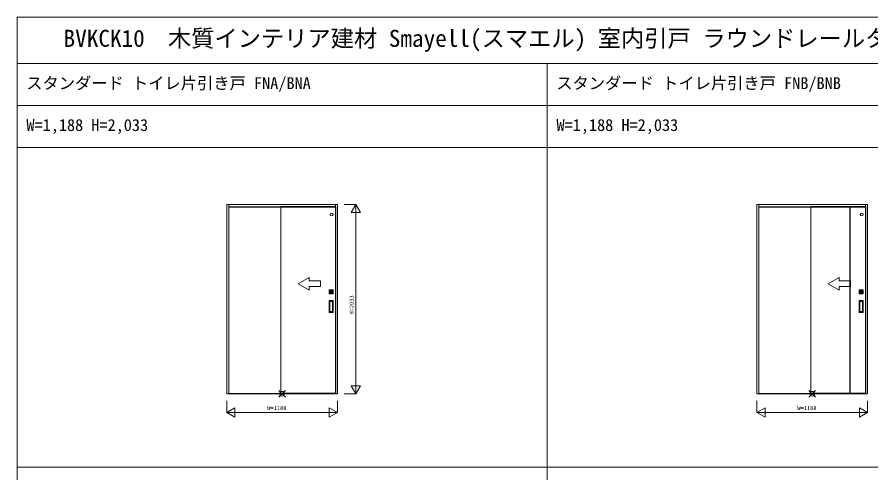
# Model space of a CAD drawing. Units: millimetres, scale not verified. Extents: x -14341 to 14341, y -10000 to 10000.
# Drawn here: x -14341 to -5159, y 5102 to 10000 of the extents above; entities that cross this region are included whole.
import ezdxf
from ezdxf.enums import TextEntityAlignment as Align

# ---------------------------------------------------------------- set-up
doc = ezdxf.new("R2010")
doc.units = ezdxf.units.MM
doc.header["$LTSCALE"] = 50
doc.layers.add('0-0_0', color=7, linetype='Continuous')
for name, color, linetype, lineweight in [('0-1_YKK_F1', 7, 'Continuous', 18), ('0-2_YKK_IN', 1, 'Continuous', 18), ('0-3_YKK_A1', 4, 'Continuous', 18), ('0-4_YKK_N1', 2, 'Continuous', 18)]:
    doc.layers.add(name, color=color, linetype=linetype, lineweight=lineweight)
doc.styles.add('ＭＳ ゴシック', font='')
doc.styles.get('ＭＳ ゴシック').set_extended_font_data('MS Gothic')

msp = doc.modelspace()

# ---------------------------------------------------------------- linework, layer by layer
at = {"layer": '0-1_YKK_F1'}
for p, q in [((-14340.51, -10000), (-14340.51, 10000)), ((-14340.51, 10000), (14340.51, 10000)), ((-14340.51, 9500), (14159.49, 9500)), ((-8640.51, -10000), (-8640.51, 9500)), ((-14340.51, 9050), (14159.49, 9050)), ((-14340.51, 8600), (14159.49, 8600)), ((-14340.51, 5165), (14159.49, 5165))]:
    msp.add_line(p, q, dxfattribs=at)
at = {"layer": '0-2_YKK_IN'}
for p, q in [((-11525.86, 5917.14), (-11455.15, 5987.86)), ((-11525.86, 5987.86), (-11455.15, 5917.14)), ((-5825.86, 5917.14), (-5755.15, 5987.86)), ((-5825.86, 5987.86), (-5755.15, 5917.14))]:
    msp.add_line(p, q, dxfattribs=at)
for centre in [(-11490.51, 5952.5), (-5790.51, 5952.5)]:
    msp.add_circle(centre, 25, dxfattribs=at)
at = {"layer": '0-3_YKK_A1'}
for p, q in [((-12084.51, 7985.5), (-10896.51, 7985.5)), ((-12084.51, 5952.5), (-12084.51, 7985.5)), ((-12064.51, 7985.5), (-12064.51, 7955.5)), ((-12064.51, 7961.5), (-10916.51, 7961.5)), ((-12064.51, 7958.5), (-10916.51, 7958.5)), ((-12064.51, 5956.5), (-12064.51, 7955.5)), ((-10916.51, 7985.5), (-10916.51, 7955.5)), ((-10916.51, 5956.5), (-10916.51, 7955.5)), ((-10913.01, 5960.5), (-10913.01, 7964.5)), ((-10896.51, 5952.5), (-10896.51, 7985.5)), ((-6384.51, 7985.5), (-5196.51, 7985.5)), ((-6384.51, 5952.5), (-6384.51, 7985.5)), ((-6364.51, 7985.5), (-6364.51, 7955.5)), ((-6364.51, 7961.5), (-5216.51, 7961.5)), ((-6364.51, 7958.5), (-5216.51, 7958.5)), ((-6364.51, 5956.5), (-6364.51, 7955.5)), ((-5805.51, 5960.5), (-5805.51, 7964.5)), ((-5385.01, 7964.5), (-5385.01, 5960.5)), ((-5381.01, 7964.5), (-5381.01, 5960.5)), ((-5216.51, 7985.5), (-5216.51, 7955.5)), ((-5216.51, 5956.5), (-5216.51, 7955.5)), ((-5196.51, 5952.5), (-5196.51, 7985.5)), ((-11318.99, 7134.22), (-11198.99, 7203.5)), ((-11198.99, 7164.22), (-11198.99, 7203.5)), ((-5618.99, 7134.22), (-5498.99, 7203.5)), ((-5498.99, 7164.22), (-5498.99, 7203.5)), ((-11318.99, 7134.22), (-11198.99, 7064.94)), ((-11198.99, 7064.94), (-11198.99, 7104.22)), ((-5618.99, 7134.22), (-5498.99, 7064.94)), ((-5498.99, 7064.94), (-5498.99, 7104.22)), ((-10985.01, 7068), (-10985.01, 7027)), ((-10943.51, 7068.5), (-10984.51, 7068.5)), ((-10984.51, 7026.5), (-10943.51, 7026.5)), ((-10979.76, 7032.25), (-10979.76, 7062.75)), ((-10979.66, 7032.35), (-10979.66, 7062.65)), ((-10979.26, 7063.25), (-10948.76, 7063.25)), ((-10948.76, 7031.75), (-10979.26, 7031.75)), ((-10979.16, 7063.15), (-10948.86, 7063.15)), ((-10967.01, 7031.85), (-10979.16, 7031.85)), ((-10977.36, 7049.6), (-10977.36, 7045.4)), ((-10971.21, 7049.6), (-10977.36, 7049.6)), ((-10977.36, 7045.4), (-10976.61, 7046.15)), ((-10971.21, 7045.4), (-10977.36, 7045.4)), ((-10976.61, 7048.85), (-10971.39, 7048.85)), ((-10971.39, 7046.15), (-10976.61, 7046.15)), ((-10967.01, 7032.1), (-10967.01, 7031.85)), ((-10961.01, 7032.1), (-10967.01, 7032.1)), ((-10965.26, 7043.25), (-10965.26, 7051.75)), ((-10962.76, 7051.75), (-10962.76, 7043.25)), ((-10961.01, 7031.85), (-10961.01, 7032.1)), ((-10948.86, 7031.85), (-10961.01, 7031.85)), ((-10956.81, 7049.6), (-10950.66, 7049.6)), ((-10956.81, 7045.4), (-10950.66, 7045.4)), ((-10951.41, 7048.85), (-10956.63, 7048.85)), ((-10956.63, 7046.15), (-10951.41, 7046.15)), ((-10950.66, 7045.4), (-10951.41, 7046.15)), ((-10950.66, 7049.6), (-10950.66, 7045.4)), ((-10948.36, 7062.65), (-10948.36, 7032.35)), ((-10948.26, 7062.75), (-10948.26, 7032.25)), ((-10943.01, 7027), (-10943.01, 7068)), ((-5285.01, 7068), (-5285.01, 7027)), ((-5243.51, 7068.5), (-5284.51, 7068.5)), ((-5284.51, 7026.5), (-5243.51, 7026.5)), ((-5279.76, 7032.25), (-5279.76, 7062.75)), ((-5279.66, 7032.35), (-5279.66, 7062.65)), ((-5279.26, 7063.25), (-5248.76, 7063.25)), ((-5248.76, 7031.75), (-5279.26, 7031.75)), ((-5279.16, 7063.15), (-5248.86, 7063.15)), ((-5267.01, 7031.85), (-5279.16, 7031.85)), ((-5277.36, 7049.6), (-5277.36, 7045.4)), ((-5271.21, 7049.6), (-5277.36, 7049.6)), ((-5277.36, 7045.4), (-5276.61, 7046.15)), ((-5271.21, 7045.4), (-5277.36, 7045.4)), ((-5276.61, 7048.85), (-5271.39, 7048.85)), ((-5271.39, 7046.15), (-5276.61, 7046.15)), ((-5267.01, 7032.1), (-5267.01, 7031.85)), ((-5261.01, 7032.1), (-5267.01, 7032.1)), ((-5265.26, 7043.25), (-5265.26, 7051.75)), ((-5262.76, 7051.75), (-5262.76, 7043.25)), ((-5261.01, 7031.85), (-5261.01, 7032.1)), ((-5248.86, 7031.85), (-5261.01, 7031.85)), ((-5256.81, 7049.6), (-5250.66, 7049.6)), ((-5256.81, 7045.4), (-5250.66, 7045.4)), ((-5251.41, 7048.85), (-5256.63, 7048.85)), ((-5256.63, 7046.15), (-5251.41, 7046.15)), ((-5250.66, 7045.4), (-5251.41, 7046.15)), ((-5250.66, 7049.6), (-5250.66, 7045.4)), ((-5248.36, 7062.65), (-5248.36, 7032.35)), ((-5248.26, 7062.75), (-5248.26, 7032.25)), ((-5243.01, 7027), (-5243.01, 7068)), ((-10984.01, 6826.5), (-10984.01, 6954.5)), ((-10983.01, 6955.5), (-10943.01, 6955.5)), ((-10978.01, 6944.5), (-10978.01, 6836.5)), ((-10949.01, 6945.5), (-10977.01, 6945.5)), ((-10948.01, 6836.5), (-10948.01, 6944.5)), ((-10942.01, 6826.5), (-10942.01, 6954.5)), ((-5284.01, 6826.5), (-5284.01, 6954.5)), ((-5283.01, 6955.5), (-5243.01, 6955.5)), ((-5278.01, 6944.5), (-5278.01, 6836.5)), ((-5249.01, 6945.5), (-5277.01, 6945.5)), ((-5248.01, 6836.5), (-5248.01, 6944.5)), ((-5242.01, 6826.5), (-5242.01, 6954.5)), ((-10983.01, 6825.5), (-10943.01, 6825.5)), ((-10977.01, 6835.5), (-10949.01, 6835.5)), ((-5283.01, 6825.5), (-5243.01, 6825.5)), ((-5277.01, 6835.5), (-5249.01, 6835.5)), ((-10896.51, 5952.5), (-12084.51, 5952.5)), ((-12064.51, 5952.5), (-12064.51, 5956.5)), ((-10916.51, 5956.5), (-12064.51, 5956.5)), ((-11505.51, 5960.5), (-10913.01, 5960.5)), ((-10916.51, 5952.5), (-10916.51, 5956.5)), ((-5196.51, 5952.5), (-6384.51, 5952.5)), ((-6364.51, 5952.5), (-6364.51, 5956.5)), ((-5216.51, 5956.5), (-6364.51, 5956.5)), ((-5213.01, 5960.5), (-5805.51, 5960.5)), ((-5216.51, 5952.5), (-5216.51, 5956.5))]:
    msp.add_line(p, q, dxfattribs=at)
for points in [[(-10913.01, 7964.5), (-11505.51, 7964.5), (-11505.51, 5960.5)], [(-11505.51, 7958.5), (-11505.51, 5960.5), (-10913.01, 5960.5)], [(-5805.51, 7964.5), (-5213.01, 7964.5), (-5213.01, 5960.5)], [(-5805.51, 7958.5), (-5805.51, 5960.5), (-5213.01, 5960.5)], [(-11198.99, 7164.22), (-11078.99, 7164.22), (-11078.99, 7104.22), (-11198.99, 7104.22)], [(-5498.99, 7164.22), (-5378.99, 7164.22), (-5378.99, 7104.22), (-5498.99, 7104.22)], [(-10976.61, 7046.15), (-10976.61, 7048.85), (-10977.36, 7049.6)], [(-10951.41, 7046.15), (-10951.41, 7048.85), (-10950.66, 7049.6)], [(-5276.61, 7046.15), (-5276.61, 7048.85), (-5277.36, 7049.6)], [(-5251.41, 7046.15), (-5251.41, 7048.85), (-5250.66, 7049.6)]]:
    msp.add_lwpolyline(points, dxfattribs=at)
for centre, radius in [((-10958.01, 7879.5), 15), ((-5258.01, 7879.5), 15), ((-10964.01, 7047.5), 7.25), ((-10964.01, 7047.5), 6), ((-10964.01, 7047.5), 5.9), ((-5264.01, 7047.5), 7.25), ((-5264.01, 7047.5), 6), ((-5264.01, 7047.5), 5.9)]:
    msp.add_circle(centre, radius, dxfattribs=at)
for centre, radius, start, end in [((-10984.51, 7068), 0.5, 90, 180), ((-10984.51, 7027), 0.5, 180, 270), ((-10979.26, 7062.75), 0.5, 90, 180), ((-10979.26, 7032.25), 0.5, 180, 270), ((-10979.16, 7062.65), 0.5, 90, 180), ((-10979.16, 7032.35), 0.5, 180, 270), ((-10964.01, 7047.5), 7.5, 163.7398, 196.2602), ((-10964.01, 7051.75), 1.25, 90, 180), ((-10964.01, 7043.25), 1.25, 180, 270), ((-10964.01, 7051.75), 1.25, 0, 90), ((-10964.01, 7043.25), 1.25, 270, 0), ((-10964.01, 7047.5), 7.5, 343.7398, 16.2602), ((-10948.86, 7062.65), 0.5, 0, 90), ((-10948.86, 7032.35), 0.5, 270, 0), ((-10948.76, 7062.75), 0.5, 0, 90), ((-10948.76, 7032.25), 0.5, 270, 0), ((-10943.51, 7068), 0.5, 0, 90), ((-10943.51, 7027), 0.5, 270, 0), ((-5284.51, 7068), 0.5, 90, 180), ((-5284.51, 7027), 0.5, 180, 270), ((-5279.26, 7062.75), 0.5, 90, 180), ((-5279.26, 7032.25), 0.5, 180, 270), ((-5279.16, 7062.65), 0.5, 90, 180), ((-5279.16, 7032.35), 0.5, 180, 270), ((-5264.01, 7047.5), 7.5, 163.7398, 196.2602), ((-5264.01, 7051.75), 1.25, 90, 180), ((-5264.01, 7043.25), 1.25, 180, 270), ((-5264.01, 7051.75), 1.25, 0, 90), ((-5264.01, 7043.25), 1.25, 270, 0), ((-5264.01, 7047.5), 7.5, 343.7398, 16.2602), ((-5248.86, 7062.65), 0.5, 0, 90), ((-5248.86, 7032.35), 0.5, 270, 0), ((-5248.76, 7062.75), 0.5, 0, 90), ((-5248.76, 7032.25), 0.5, 270, 0), ((-5243.51, 7068), 0.5, 0, 90), ((-5243.51, 7027), 0.5, 270, 0), ((-10983.01, 6954.5), 1, 90, 180), ((-10977.01, 6944.5), 1, 90, 180), ((-10949.01, 6944.5), 1, 360, 90), ((-10943.01, 6954.5), 1, 0, 90), ((-5283.01, 6954.5), 1, 90, 180), ((-5277.01, 6944.5), 1, 90, 180), ((-5249.01, 6944.5), 1, 360, 90), ((-5243.01, 6954.5), 1, 0, 90), ((-10983.01, 6826.5), 1, 180, 270), ((-10977.01, 6836.5), 1, 180, 270), ((-10949.01, 6836.5), 1, 270, 360), ((-10943.01, 6826.5), 1, 270, 0), ((-5283.01, 6826.5), 1, 180, 270), ((-5277.01, 6836.5), 1, 180, 270), ((-5249.01, 6836.5), 1, 270, 360), ((-5243.01, 6826.5), 1, 270, 0)]:
    msp.add_arc(centre, radius, start, end, dxfattribs=at)
at = {"layer": '0-4_YKK_N1'}
for p, q in [((-10821.51, 7985.5), (-10696.51, 7985.5)), ((-10746.51, 7898.9), (-10646.51, 7898.9)), ((-10696.51, 7985.5), (-10696.51, 5952.5)), ((-10746.51, 6039.1), (-10646.51, 6039.1)), ((-10896.51, 5877.5), (-10896.51, 5752.5)), ((-10821.51, 5952.5), (-10696.51, 5952.5)), ((-5196.51, 5877.5), (-5196.51, 5752.5)), ((-12084.51, 5752.5), (-11997.91, 5802.5)), ((-11997.91, 5802.5), (-11997.91, 5702.5)), ((-10983.11, 5802.5), (-10896.51, 5752.5)), ((-6384.51, 5752.5), (-6297.91, 5802.5)), ((-6297.91, 5802.5), (-6297.91, 5702.5)), ((-5283.11, 5802.5), (-5196.51, 5752.5)), ((-12084.51, 5752.5), (-11997.91, 5702.5)), ((-6384.51, 5752.5), (-6297.91, 5702.5))]:
    msp.add_line(p, q, dxfattribs=at)
for points in [[(-10746.51, 7898.9), (-10696.51, 7985.5), (-10646.51, 7898.9)], [(-10746.51, 6039.1), (-10696.51, 5952.5), (-10646.51, 6039.1)], [(-12084.51, 5877.5), (-12084.51, 5752.5), (-10896.51, 5752.5)], [(-6384.51, 5877.5), (-6384.51, 5752.5), (-5196.51, 5752.5)], [(-10983.11, 5802.5), (-10983.11, 5702.5), (-10896.51, 5752.5)], [(-5283.11, 5802.5), (-5283.11, 5702.5), (-5196.51, 5752.5)]]:
    msp.add_lwpolyline(points, dxfattribs=at)

# ---------------------------------------------------------------- texts
at = {"layer": '0-0_0', "style": 'ＭＳ ゴシック'}
for s, height, p in [('BVKCK10  木質インテリア建材 Smayell(スマエル) 室内引戸 ラウンドレールタイプ スタンダード トイレ片引き戸(錠付) 呼称幅(W)118 意匠図', 183.3, (-13840.51, 9625)), ('スタンダード トイレ片引き戸 FNA/BNA', 128.3, (-14242.51, 9187.5)), ('スタンダード トイレ片引き戸 FNB/BNB', 128.3, (-8542.51, 9187.5)), ('W=1,188 H=2,033', 128.3, (-14240.51, 8737.5)), ('W=1,188 H=2,033', 128.3, (-8540.51, 8737.5))]:
    msp.add_text(s, height=height, dxfattribs=at).set_placement(p, align=Align.BOTTOM_LEFT)
at = {"layer": '0-4_YKK_N1', "color": 7, "style": 'ＭＳ ゴシック'}
msp.add_text('H=2033', height=43.99, rotation=90, dxfattribs=at).set_placement((-10708.51, 6804), align=Align.BOTTOM_LEFT)
for p in [(-11650.51, 5764.5), (-5950.51, 5764.5)]:
    msp.add_text('W=1188', height=43.99, dxfattribs=at).set_placement(p, align=Align.BOTTOM_LEFT)

doc.saveas('drawing.dxf')
